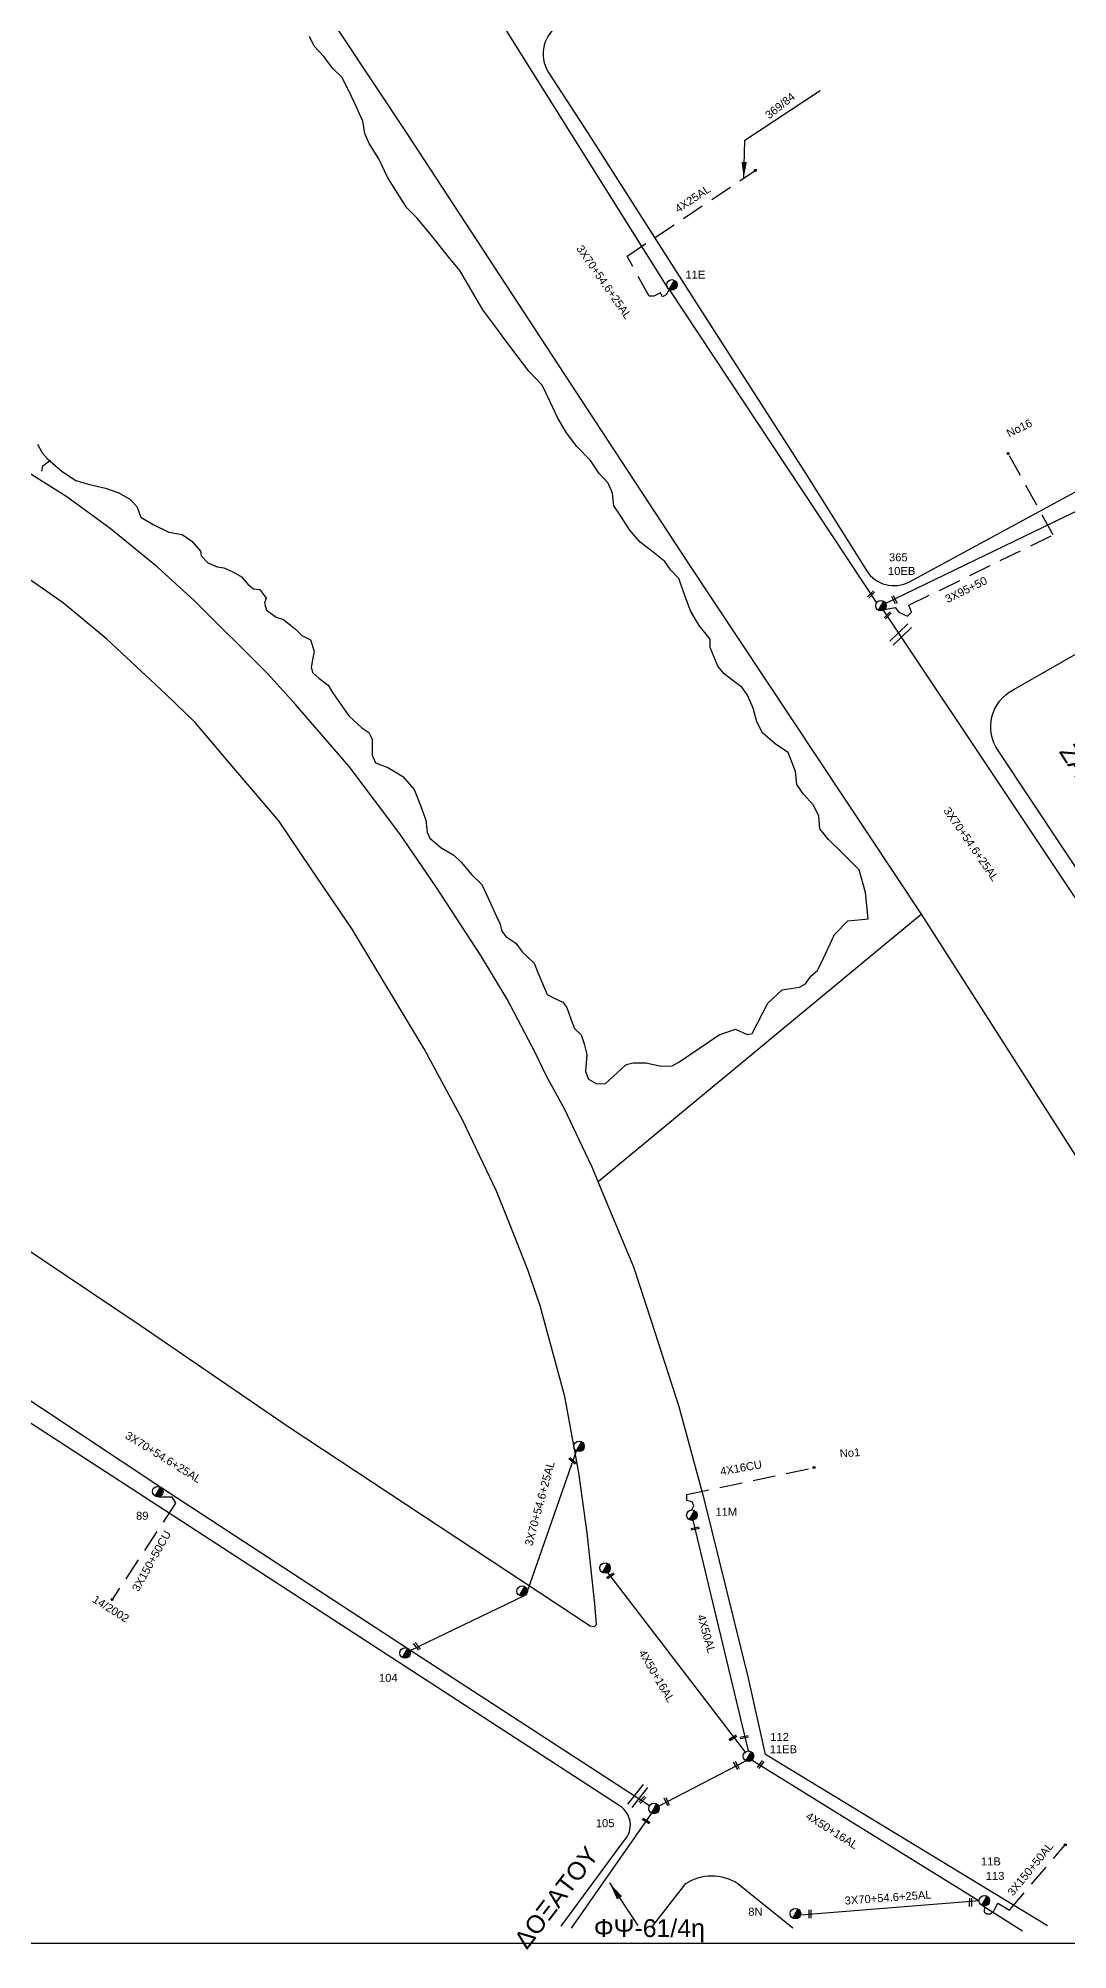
# Model space of a CAD drawing. Header units: millimetres. Extents: x 951 to 2109, y 727 to 2273.
# Drawn here: x 1193.2 to 1308.9, y 730 to 945 of the extents above; entities that cross this region are included whole.
import ezdxf

# ---------------------------------------------------------------- set-up
doc = ezdxf.new("R2010")
doc.units = ezdxf.units.MM
doc.linetypes.add('DASHED', pattern=[19.05, 12.7, -6.35])
for name, color, linetype in [('Άγνωστα', 7, 'Continuous'), ('Γυμνά εναέρια ΧΤ (3Φ)   4x50AL', 7, 'Continuous'), ('Γυμνά εναέρια ΧΤ και ΦΟΠ (3Φ)   4x50+16AL', 7, 'Continuous'), ('Επιγραφές - Σχήματα', 7, 'Continuous'), ('Καλώδια ΧΤ   3x150+50AL', 7, 'DASHED'), ('Καλώδια ΧΤ   3x150+50CU', 7, 'DASHED'), ('Μηχανική τομή', 7, 'Continuous'), ('Στύλος ΦΜ', 7, 'Continuous'), ('Στύλος ΦΜ @ 1', 7, 'Continuous'), ('Συνδέσεις', 7, 'Continuous'), ('Συνεστραμμένα ΧΤ   3x70+54.6+25 AL', 7, 'SYN_LINE'), ('Τομή', 7, 'Continuous'), ('Υπόβαθρο ΔΕΗ', 7, 'Continuous'), ('Υπόγεια καλώδια Παροχών ΧΤ   4x16CU', 7, 'DASHED'), ('Υπόγεια καλώδια Παροχών ΧΤ   4x25', 7, 'DASHED')]:
    doc.layers.add(name, color=color, linetype=linetype)
doc.styles.get("Standard").update_dxf_attribs({"font": 'arial.ttf'})
doc.linetypes.add('SYN_LINE', pattern='A,0.5,-0.0001,["/\\/\\/\\/",Standard,S=0.1,R=0,X=0,Y=-0.05],-0.25', length=0.7501)
doc.dimstyles.new('ISO-25', dxfattribs={"dimtxt": 2.5, "dimasz": 2.5, "dimexe": 1.25, "dimexo": 0.625, "dimtad": 1, "dimtxsty": 'Standard', "dimcen": 2.5, "dimadec": 0, "dimazin": 0, "dimtfac": 1, "dimtmove": 0, "dimatfit": 3, "dimfxl": 1, "dimarcsym": 0})

# ---------------------------------------------------------------- blocks, each defined once
blk = doc.blocks.new('ΥΠΑΡΧΩΝ ΤΣΙΜΕΝΤΕΝΙΟΣ ΣΤΥΛΟΣ')
at = {"layer": 'Στύλος ΦΜ'}
blk.add_hatch(color=7, dxfattribs=at).paths.add_polyline_path([(-1.29, -2.28, 0.574793), (2.62, 0, 0.268822), (1.3, 2.27)])
at = {"layer": 'Στύλος ΦΜ', "color": 7}
blk.add_line((-1.29, -2.28), (1.3, 2.27), dxfattribs=at)
blk.add_circle((0, 0), 2.62, dxfattribs=at)
at = {"layer": 'Στύλος ΦΜ', "flags": 4}
for tag, p in [('ΑΡΙΘΜΟΣ', (-4.68, 8.05)), ('ΤΥΠΟΣ', (-4.91, 3.03))]:
    blk.add_attdef(tag, p, '', height=4, dxfattribs=at)
blk = doc.blocks.new('ΜΗΧΑΝΙΚΗ ΤΟΜΗ')
at = {"layer": 'Μηχανική τομή', "ltscale": 40}
for p, q in [((-1.89, 0.78), (1.89, 0.78)), ((1.89, 0), (-1.89, 0))]:
    blk.add_line(p, q, dxfattribs=at)
blk = doc.blocks.new('ΤΟΜΗ')
at = {"layer": 'Τομή', "ltscale": 40}
for p, q in [((-5.68, 0), (5.68, 0)), ((5.68, -2.33), (-5.68, -2.33))]:
    blk.add_line(p, q, dxfattribs=at)
blk = doc.blocks.new('_ΣΥΝΔΕΣΗ')
at = {"layer": 'Συνδέσεις', "linetype": 'SYN_LINE', "ltscale": 40}
blk.add_hatch(color=256, dxfattribs=at).paths.add_polyline_path([(0.5, -0.01, 1), (-0.5, -0.01, 1)])
at = {"layer": 'Συνδέσεις'}
blk.add_circle((0, -0.01), 0.5, dxfattribs=at)

msp = doc.modelspace()

# ---------------------------------------------------------------- linework, layer by layer
at = {"layer": 'Άγνωστα', "color": 5, "linetype": 'DASHED', "ltscale": 0.2}
msp.add_lwpolyline([(1288.263, 880.777), (1289.476, 881.025), (1289.896, 880.469), (1290.859, 880.048), (1291.294, 880.469), (1291.022, 881.269), (1307.246, 889.189), (1302.18, 898.319)], dxfattribs=at)
at = {"layer": 'Άγνωστα', "color": 173, "ltscale": 0.2}
for points in [[(1262.889, 746.212), (1272.692, 751.307)], [(1262.076, 745.429), (1253.055, 732.468)]]:
    msp.add_lwpolyline(points, dxfattribs=at)
at = {"layer": 'Γυμνά εναέρια ΧΤ (3Φ)   4x50AL', "color": 173, "ltscale": 0.2}
msp.add_lwpolyline([(1272.982, 752.408), (1266.761, 778.361)], dxfattribs=at)
at = {"layer": 'Γυμνά εναέρια ΧΤ και ΦΟΠ (3Φ)   4x50+16AL', "ltscale": 0.2}
msp.add_lwpolyline([(1257.133, 772.463), (1272.624, 752.286)], dxfattribs=at)
at = {"layer": 'Γυμνά εναέρια ΧΤ και ΦΟΠ (3Φ)   4x50+16AL', "color": 173, "ltscale": 0.2}
for points in [[(1273.384, 751.388), (1298.917, 735.559)], [(1299.215, 735.046), (1303.781, 732.165)]]:
    msp.add_lwpolyline(points, dxfattribs=at)
at = {"layer": 'Επιγραφές - Σχήματα'}
msp.add_lwpolyline([(951.117, 1235.249), (1948.962, 1235.249), (1948.962, 730.759), (951.117, 730.759)], close=True, dxfattribs=at)
at = {"layer": 'Καλώδια ΧΤ   3x150+50AL', "color": 173, "ltscale": 0.2}
msp.add_lwpolyline([(1299.53, 734.97), (1299.493, 734.33), (1299.747, 734.094), (1300.149, 734.103), (1300.543, 734.348), (1301.024, 735.274), (1302.32, 734.512), (1308.6, 741.857)], dxfattribs=at)
at = {"layer": 'Καλώδια ΧΤ   3x150+50CU', "color": 6, "ltscale": 0.2}
msp.add_lwpolyline([(1206.66, 780.99), (1208.179, 780.991), (1208.587, 780.268), (1201.471, 769.454)], dxfattribs=at)
at = {"layer": 'Συνεστραμμένα ΧΤ   3x70+54.6+25 AL', "color": 5, "ltscale": 20}
for points in [[(1238.726, 957.101), (1263.874, 916.981)], [(1264.083, 916.782), (1287.37, 881.523)], [(1316.141, 894.882), (1288.405, 881.476)]]:
    msp.add_lwpolyline(points, dxfattribs=at)
at = {"layer": 'Συνεστραμμένα ΧΤ   3x70+54.6+25 AL', "color": 6, "ltscale": 20}
for points in [[(1288.144, 880.696), (1316.741, 837.804)], [(1248.133, 770.392), (1253.657, 786.152)], [(1247.762, 769.845), (1234.923, 763.679)], [(1234.685, 763.935), (1261.872, 746.262)]]:
    msp.add_lwpolyline(points, dxfattribs=at)
at = {"layer": 'Συνεστραμμένα ΧΤ   3x70+54.6+25 AL', "color": 6, "ltscale": 0.2}
msp.add_lwpolyline([(1180.127, 799.845), (1206.917, 782.069)], dxfattribs=at)
at = {"layer": 'Συνεστραμμένα ΧΤ   3x70+54.6+25 AL', "color": 6, "linetype": 'SYN_LINE', "ltscale": 20}
msp.add_lwpolyline([(1206.917, 782.069), (1234.714, 763.917)], dxfattribs=at)
at = {"layer": 'Συνεστραμμένα ΧΤ   3x70+54.6+25 AL', "color": 173, "ltscale": 20}
msp.add_lwpolyline([(1298.917, 735.559), (1278.829, 733.936)], dxfattribs=at)
at = {"layer": 'Υπόβαθρο ΔΕΗ'}
msp.add_lwpolyline([(1354.802, 1003.855), (1251.928, 946.712, 0.4311765), (1250.519, 941.184), (1254.95, 934.317), (1267.12, 915.29), (1279.495, 895.944), (1286.24, 885.189, 0.3949194), (1291.092, 883.907), (1313.179, 895.883), (1350.508, 915.822), (1384.693, 934.317), (1392.975, 938.799, 0.4985764), (1393.816, 944.368), (1361.412, 1002.037, 0.4171708)], format="xyb", close=True, dxfattribs=at)
for points in [[(1191.912, 988.345), (1194.429, 988.413), (1198.024, 988.984), (1199.759, 987.344), (1211.947, 968.456), (1234.57, 934.317), (1254.222, 904.297), (1266.192, 886.011), (1292.383, 846.52), (1314.08, 812.564), (1330.306, 788.482), (1346.345, 763.568), (1357.946, 746.077), (1366.612, 732.863)], [(1193.061, 899.391), (1193.583, 898.404), (1194.187, 897.731), (1195.848, 896.304), (1197.389, 895.311), (1198.762, 894.872), (1200.698, 894.433), (1202.209, 893.925), (1203.448, 893.18), (1204.219, 892.38), (1204.691, 891.186), (1206.07, 890.358), (1207.826, 889.476), (1209.32, 889.225), (1210.418, 888.455), (1211.392, 887.357), (1211.463, 886.84), (1212.215, 886.031), (1213.265, 885.568), (1213.998, 885.482), (1215.035, 885.025), (1216.008, 884.448), (1216.731, 883.639), (1217.357, 883.109), (1218.08, 883.051), (1218.757, 882.075), (1218.603, 881.517), (1218.815, 880.717), (1219.895, 879.918), (1220.714, 879.668), (1221.508, 879.016), (1222.061, 878.562), (1222.8, 877.879), (1223.754, 877.359), (1224.187, 876.088), (1223.995, 875.12), (1223.822, 874.272), (1224.024, 873.656), (1224.689, 873.059), (1225.743, 872.279), (1226.215, 871.441), (1227.015, 870.314), (1228.066, 868.812), (1229.526, 867.478), (1230.297, 866.938), (1230.692, 866.197), (1230.694, 865.323), (1230.697, 864.399), (1231.07, 863.541), (1232.448, 863.012), (1233.463, 862.414), (1234.136, 862.017), (1235.402, 860.551), (1236.122, 858.74), (1236.733, 857.104), (1236.864, 855.73), (1237.185, 855.051), (1238.39, 854.03), (1239.864, 853.17), (1240.716, 852.315), (1241.803, 851.003), (1243.018, 849.853), (1243.98, 847.758), (1244.68, 846.275), (1245.086, 845.412), (1245.26, 844.609), (1245.703, 843.992), (1246.832, 843.261), (1247.563, 842.294), (1248.908, 840.993), (1249.309, 839.956), (1249.945, 838.456), (1250.363, 837.471), (1251.236, 837.048), (1252.11, 836.624), (1252.559, 836.037), (1253.075, 834.618), (1253.422, 833.666), (1254.198, 832.955), (1254.531, 831.923), (1254.834, 830.735), (1254.673, 828.811), (1255.006, 827.951), (1255.856, 827.478), (1256.889, 827.457), (1259.173, 829.543), (1259.417, 829.666), (1260.034, 829.819), (1260.034, 829.819), (1261.444, 829.786), (1263.186, 829.427), (1264.427, 829.474), (1265.168, 829.868), (1267.475, 831.448), (1269.676, 832.955), (1271.547, 833.578), (1272.834, 832.983), (1273.41, 833.118), (1275.15, 836.508), (1276.782, 838.024), (1278.717, 838.319), (1279.398, 838.669), (1279.995, 839.548), (1280.739, 840.197), (1281.43, 841.559), (1282.66, 844.229), (1284.168, 845.759), (1285.746, 845.926), (1286.437, 845.999), (1286.126, 848.94), (1285.435, 851.519), (1283.617, 853.312), (1281.987, 854.929), (1281.011, 856.125), (1280.881, 857.598), (1280.245, 858.834), (1279.172, 860.012), (1278.437, 861.108), (1278.261, 862.58), (1277.435, 864.689), (1276.021, 865.643), (1274.581, 866.9), (1273.909, 868.137), (1273.496, 869.703), (1272.895, 871.14), (1272.25, 872.043), (1271.418, 872.667), (1270.246, 873.545), (1269.53, 874.419), (1268.936, 875.875), (1268.677, 876.507), (1268.683, 877.464), (1267.46, 878.974), (1266.509, 880.549), (1265.867, 882.265), (1265.168, 884.285), (1264.276, 885.221), (1263.592, 886.186), (1262.265, 887.219), (1260.819, 888.344), (1259.634, 889.714), (1258.564, 891.378), (1257.866, 892.463), (1257.714, 893.866), (1257.224, 894.994), (1256.198, 896.064), (1255.228, 897.542), (1253.682, 899.102), (1252.534, 900.64), (1251.553, 902.289), (1250.661, 904.205), (1249.812, 906.029), (1248.28, 907.6), (1247.002, 909.308), (1245.835, 910.868), (1244.369, 912.826), (1243.116, 914.501), (1242.061, 916.308), (1240.548, 918.897), (1239.43, 920.273), (1237.35, 922.833), (1235.751, 924.801), (1234.591, 925.95), (1233.283, 928.03), (1232.409, 929.42), (1231.45, 931.458), (1230.35, 933.21), (1229.874, 934.317), (1229.658, 935.694), (1228.734, 937.687), (1228.007, 939.257), (1227.275, 940.662), (1226.253, 941.627), (1225.268, 942.964), (1224.154, 944.134), (1223.652, 945.23)], [(1306.585, 732.754), (1274.909, 752.023), (1272.986, 760.592), (1268.047, 780.615), (1265.213, 791.122), (1262.075, 800.755), (1260.094, 806.834), (1256.746, 814.863), (1255.415, 818.057), (1253.917, 821.223), (1252.342, 824.551), (1250.239, 828.393), (1249.045, 830.898), (1245.853, 836.961), (1242.888, 841.881), (1237.834, 849.63), (1233.792, 855.566), (1228.092, 863.135), (1222.106, 870.046), (1218.936, 873.601), (1210.734, 881.744), (1206.507, 885.583), (1201.228, 889.881), (1196.383, 893.446), (1190.401, 897.224)], [(1193.563, 896.347), (1193.672, 896.945), (1194.271, 897.381), (1194.543, 897.598)], [(1172.077, 822.12), (1204.511, 800.375), (1221.36, 788.825), (1255.178, 766.476), (1255.663, 766.414), (1255.906, 766.645), (1255.709, 768.956), (1254.849, 776.931), (1253.91, 783.695), (1252.361, 792.268), (1249.565, 802.457), (1248.195, 806.51), (1246.036, 811.908), (1244.653, 815.367), (1240.824, 823.406), (1236.53, 831.368), (1228.447, 844.827), (1223.832, 851.634), (1220.189, 857.007), (1215.382, 862.674), (1210.799, 868.079), (1207.486, 871.28), (1200.854, 877.447), (1195.987, 881.491), (1190.62, 885.25)]]:
    msp.add_lwpolyline(points, dxfattribs=at)
at = {"layer": 'Υπόβαθρο ΔΕΗ', "ltscale": 0.2}
for points in [[(1301.041, 864.91, -0.4476537), (1302.724, 871.739), (1396.789, 925.529, -0.4877488), (1403.724, 922.693), (1422.394, 891.351), (1419.401, 847.661), (1417.62, 817.008, -0.308775), (1413.713, 809.736, -8.0254865)], [(1413.713, 809.736), (1363.812, 779.212, -0.3853361), (1356.82, 780.533, 0.0178139), (1343.974, 800.227, -0.0111674), (1330.358, 820.821), (1301.041, 864.91)], [(1251.928, 732.683), (1259.07, 742.373, 0.4582195), (1258.55, 746.197), (1182.374, 795.698), (1178.59, 793.139), (1181.241, 774.094), (1186.378, 732.541)], [(1262.239, 732.74), (1265.929, 737.492, -0.2942105), (1271.788, 737.515), (1277.956, 732.531)]]:
    msp.add_lwpolyline(points, format="xyb", dxfattribs=at)
msp.add_lwpolyline([(1256.081, 816.46), (1292.383, 846.52)], dxfattribs=at)
at = {"layer": 'Υπόγεια καλώδια Παροχών ΧΤ   4x16CU', "color": 173, "ltscale": 0.2}
msp.add_lwpolyline([(1266.624, 779.522), (1266.831, 779.958), (1266.672, 780.444), (1266.072, 780.581), (1266.049, 781.257), (1280.352, 784.283)], dxfattribs=at)
at = {"layer": 'Υπόγεια καλώδια Παροχών ΧΤ   4x25', "color": 5, "ltscale": 0.2}
msp.add_lwpolyline([(1264.083, 916.782), (1263.733, 916.169), (1263.311, 915.961), (1263.092, 916.406), (1262.346, 916.038), (1261.812, 916.028), (1259.356, 920.53), (1273.758, 930.177)], dxfattribs=at)

# ---------------------------------------------------------------- block references
at = {"layer": 'Μηχανική τομή'}
for p, xscale, yscale, zscale, rotation in [((1286.693, 882.549), 0.2499999999999998, 0.2499999999999998, 0.2499999999999998, 225.8569780697167), ((1289.306, 881.834), 0.2499999999999998, 0.2499999999999998, 0.2499999999999998, 297.4568952882166), ((1288.568, 880.202), 0.2499999999999998, 0.2499999999999998, 0.2499999999999998, 225.8569780697167), ((1253.15, 784.976), 0.2499999999999999, 0.2499999999999999, 0.2499999999999999, 319.8045858442645), ((1267.008, 777.325), 0.2499999999999998, 0.2499999999999998, 0.2499999999999998, 11.1340203300329), ((1257.524, 772.029), 0.2499999999999998, 0.2499999999999998, 0.2499999999999998, 33.60687873708102), ((1235.637, 764.125), 0.2499999999999999, 0.2499999999999999, 0.2499999999999999, 307.5599518076304), ((1271.3, 753.788), 0.2499999999999998, 0.2499999999999998, 0.2499999999999998, 33.07787833423551), ((1272.532, 753.869), 0.2499999999999998, 0.2499999999999998, 0.2499999999999998, 11.1340203300329), ((1271.542, 750.743), 0.2499999999999998, 0.2499999999999998, 0.2499999999999998, 299.2403749698473), ((1274.436, 750.828), 0.2499999999999998, 0.2499999999999998, 0.2499999999999998, 54.93529309256321), ((1260.986, 746.98), 0.2499999999999998, 0.2499999999999998, 0.2499999999999998, 225.8569780697167), ((1263.707, 746.662), 0.2499999999999998, 0.2499999999999998, 0.2499999999999998, 295.1990284310598), ((1261.431, 744.448), 0.2499999999999999, 0.2499999999999999, 0.2499999999999999, 327.5995142155327), ((1297.85, 735.371), 0.2499999999999998, 0.2499999999999998, 0.2499999999999998, 269.568836922697), ((1279.796, 734.063), 0.2499999999999998, 0.2499999999999998, 0.2499999999999998, 269.568836922697)]:
    msp.add_blockref('ΜΗΧΑΝΙΚΗ ΤΟΜΗ', p, dxfattribs=dict(at, xscale=xscale, yscale=yscale, zscale=zscale, rotation=rotation))
at = {"layer": 'Στύλος ΦΜ @ 1', "ltscale": 40}
ref = msp.add_blockref('ΥΠΑΡΧΩΝ ΤΣΙΜΕΝΤΕΝΙΟΣ ΣΤΥΛΟΣ', (1264.373, 917.294), dxfattribs=dict(at, xscale=0.2249999999999091, yscale=0.2249999999999091, zscale=0.2249999999999091))
ref.add_attrib('ΤΥΠΟΣ', '11E', (1265.899, 917.992), dxfattribs={"layer": 'Στύλος ΦΜ', "height": 0.9, "flags": 4})
ref = msp.add_blockref('ΥΠΑΡΧΩΝ ΤΣΙΜΕΝΤΕΝΙΟΣ ΣΤΥΛΟΣ', (1287.875, 881.22), dxfattribs=dict(at, xscale=0.2249999999999091, yscale=0.2249999999999091, zscale=0.2249999999999091))
ref.add_attrib('ΤΥΠΟΣ', '365', (1288.781, 886.207), dxfattribs={"layer": 'Στύλος ΦΜ', "height": 0.9, "flags": 4})
ref.add_attrib('ΑΡΙΘΜΟΣ', '10EB', (1288.668, 884.666), dxfattribs={"layer": 'Στύλος ΦΜ', "height": 0.9, "flags": 4})
at = {"layer": 'Στύλος ΦΜ @ 1', "ltscale": 40, "xscale": 0.2249999999999091, "yscale": 0.2249999999999091, "zscale": 0.2249999999999091}
for p in [(1253.947, 786.664), (1256.866, 772.988), (1247.544, 770.392)]:
    msp.add_blockref('ΥΠΑΡΧΩΝ ΤΣΙΜΕΝΤΕΝΙΟΣ ΣΤΥΛΟΣ', p, dxfattribs=at)
at = {"layer": 'Στύλος ΦΜ @ 1', "ltscale": 40}
ref = msp.add_blockref('ΥΠΑΡΧΩΝ ΤΣΙΜΕΝΤΕΝΙΟΣ ΣΤΥΛΟΣ', (1206.596, 781.576), dxfattribs=dict(at, xscale=0.2249999999999091, yscale=0.2249999999999091, zscale=0.2249999999999091))
ref.add_attrib('ΤΥΠΟΣ', '89', (1204.147, 778.41), dxfattribs={"layer": 'Στύλος ΦΜ', "height": 0.9, "flags": 4})
ref = msp.add_blockref('ΥΠΑΡΧΩΝ ΤΣΙΜΕΝΤΕΝΙΟΣ ΣΤΥΛΟΣ', (1266.624, 778.933), dxfattribs=dict(at, xscale=0.2249999999999091, yscale=0.2249999999999091, zscale=0.2249999999999091))
ref.add_attrib('ΤΥΠΟΣ', '11M', (1269.276, 778.852), dxfattribs={"layer": 'Στύλος ΦΜ', "height": 0.9, "flags": 4})
ref = msp.add_blockref('ΥΠΑΡΧΩΝ ΤΣΙΜΕΝΤΕΝΙΟΣ ΣΤΥΛΟΣ', (1234.392, 763.424), dxfattribs=dict(at, xscale=0.2249999999999091, yscale=0.2249999999999091, zscale=0.2249999999999091))
ref.add_attrib('ΤΥΠΟΣ', '104', (1231.454, 760.184), dxfattribs={"layer": 'Στύλος ΦΜ', "height": 0.9, "flags": 4})
ref = msp.add_blockref('ΥΠΑΡΧΩΝ ΤΣΙΜΕΝΤΕΝΙΟΣ ΣΤΥΛΟΣ', (1272.982, 751.819), dxfattribs=dict(at, xscale=0.2249999999999091, yscale=0.2249999999999091, zscale=0.2249999999999091))
ref.add_attrib('ΤΥΠΟΣ', '112', (1275.435, 753.542), dxfattribs={"layer": 'Στύλος ΦΜ', "height": 0.9, "flags": 4})
ref.add_attrib('ΑΡΙΘΜΟΣ', '11EB', (1275.375, 752.153), dxfattribs={"layer": 'Στύλος ΦΜ', "height": 0.9, "flags": 4})
ref = msp.add_blockref('ΥΠΑΡΧΩΝ ΤΣΙΜΕΝΤΕΝΙΟΣ ΣΤΥΛΟΣ', (1262.366, 745.941), dxfattribs=dict(at, xscale=0.2249999999999091, yscale=0.2249999999999091, zscale=0.2249999999999091))
ref.add_attrib('ΤΥΠΟΣ', '105', (1255.826, 743.834), dxfattribs={"layer": 'Στύλος ΦΜ', "height": 0.9, "flags": 4})
ref = msp.add_blockref('ΥΠΑΡΧΩΝ ΤΣΙΜΕΝΤΕΝΙΟΣ ΣΤΥΛΟΣ', (1299.506, 735.559), dxfattribs=dict(at, xscale=0.2249999999999091, yscale=0.2249999999999091, zscale=0.2249999999999091))
ref.add_attrib('ΤΥΠΟΣ', '11B', (1299.121, 739.534), dxfattribs={"layer": 'Στύλος ΦΜ', "height": 0.9, "flags": 4})
ref.add_attrib('ΑΡΙΘΜΟΣ', '113', (1299.658, 737.905), dxfattribs={"layer": 'Στύλος ΦΜ', "height": 0.9, "flags": 4})
ref = msp.add_blockref('ΥΠΑΡΧΩΝ ΤΣΙΜΕΝΤΕΝΙΟΣ ΣΤΥΛΟΣ', (1278.266, 734.109), dxfattribs=dict(at, xscale=0.2249999999999091, yscale=0.2249999999999091, zscale=0.2249999999999091))
ref.add_attrib('ΤΥΠΟΣ', '8N', (1272.963, 733.877), dxfattribs={"layer": 'Στύλος ΦΜ', "height": 0.9, "flags": 4})
at = {"layer": 'Συνδέσεις', "xscale": 0.2249999999999091, "yscale": 0.2249999999999091, "zscale": 0.2249999999999091}
for p in [(1273.758, 930.18), (1302.181, 898.322), (1280.353, 784.285), (1201.472, 769.457), (1308.601, 741.859)]:
    msp.add_blockref('_ΣΥΝΔΕΣΗ', p, dxfattribs=at)
at = {"layer": 'Τομή', "xscale": 0.25, "yscale": 0.25, "zscale": 0.25}
for p, rotation in [((1289.882, 878.193), 43.98209743255897), ((1260.295, 747.532), 51.96211040012291)]:
    msp.add_blockref('ΤΟΜΗ', p, dxfattribs=dict(at, rotation=rotation))

# ---------------------------------------------------------------- texts
at = {"layer": 'Γυμνά εναέρια ΧΤ (3Φ)   4x50AL', "color": 7, "insert": (1268.075, 767.853), "char_height": 0.9, "width": 84.18588, "attachment_point": 1, "rotation": 286.08158}
msp.add_mtext('4X50AL', dxfattribs=at)
at = {"layer": 'Γυμνά εναέρια ΧΤ και ΦΟΠ (3Φ)   4x50+16AL', "color": 7, "char_height": 0.9, "width": 84.18588, "attachment_point": 1}
for insert, rotation in [((1261.382, 763.912), 300.42798), ((1279.823, 745.605), 327.75382)]:
    msp.add_mtext('4X50+16AL', dxfattribs=dict(at, insert=insert, rotation=rotation))
at = {"layer": 'Επιγραφές - Σχήματα', "char_height": 0.9, "attachment_point": 1}
for s, heights, insert, rotation in [('369/84', [1.708], (1274.752, 936.601), 38.64926), ('No16', [1.708], (1301.885, 900.931), 26.2351), ('3X95+50', [1.708], (1294.977, 882.303), 26.2351), ('No1', [0], (1283.208, 786.303), 4.25814), ('14/2002', [0], (1199.636, 769.985), 327.81632)]:
    msp.add_mtext_dynamic_manual_height_columns(s, width=11.38328, gutter_width=12.5, heights=heights, dxfattribs=dict(at, insert=insert, rotation=rotation))
at = {"layer": 'Επιγραφές - Σχήματα', "color": 7, "char_height": 2, "width": 84.18588, "attachment_point": 1}
for s, insert, rotation in [('ΖΑΡΙΦΗ', (1309.532, 865.88), 302.43578), ('ΔΟΞΑΤΟΥ', (1246.491, 731.198), 52.50275)]:
    msp.add_mtext(s, dxfattribs=dict(at, insert=insert, rotation=rotation))
at = {"layer": 'Επιγραφές - Σχήματα', "color": 7, "insert": (1255.607, 733.482), "char_height": 2, "width": 84.18588, "attachment_point": 1}
msp.add_mtext('ΦΨ-61/4η', dxfattribs=at)
at = {"layer": 'Καλώδια ΧΤ   3x150+50AL', "color": 7, "insert": (1302.011, 736.581), "char_height": 0.9, "width": 84.18588, "attachment_point": 1, "rotation": 50.83817}
msp.add_mtext('3X150+50AL', dxfattribs=at)
at = {"layer": 'Καλώδια ΧΤ   3x150+50CU', "color": 7, "insert": (1203.635, 770.687), "char_height": 0.9, "width": 84.18588, "attachment_point": 1, "rotation": 60.7896}
msp.add_mtext('3X150+50CU', dxfattribs=at)
at = {"layer": 'Συνεστραμμένα ΧΤ   3x70+54.6+25 AL', "color": 7, "char_height": 0.9, "width": 84.18588, "attachment_point": 1}
for insert, rotation in [((1254.331, 921.903), 304.78508), ((1295.602, 858.676), 304.78508), ((1203.31, 788.411), 328.09717), ((1247.812, 775.627), 74.97705), ((1283.763, 736.018), 4.10929)]:
    msp.add_mtext('3X70+54.6+25AL', dxfattribs=dict(at, insert=insert, rotation=rotation))
at = {"layer": 'Υπόγεια καλώδια Παροχών ΧΤ   4x16CU', "color": 7, "insert": (1269.732, 784.272), "char_height": 0.9, "width": 84.18588, "attachment_point": 1, "rotation": 10.23875}
msp.add_mtext('4X16CU', dxfattribs=at)
at = {"layer": 'Υπόγεια καλώδια Παροχών ΧΤ   4x25', "color": 7, "insert": (1264.594, 926.112), "char_height": 0.9, "width": 84.18588, "attachment_point": 1, "rotation": 33.67619}
msp.add_mtext('4X25AL', dxfattribs=at)

# ---------------------------------------------------------------- leaders
at = {"layer": 'Επιγραφές - Σχήματα'}
msp.add_leader([(1272.458, 929.307), (1272.562, 933.57), (1281.042, 939.17)], dimstyle='ISO-25', override={"dimasz": 1.8, "dimgap": 0.625, "dimtad": 0}, dxfattribs=at)
at = {"layer": 'Επιγραφές - Σχήματα', "ltscale": 40}
msp.add_leader([(1257.38, 737.558), (1260.56, 732.761)], dimstyle='ISO-25', override={"dimasz": 2, "dimtad": 0}, dxfattribs=at)

doc.saveas('drawing.dxf')
